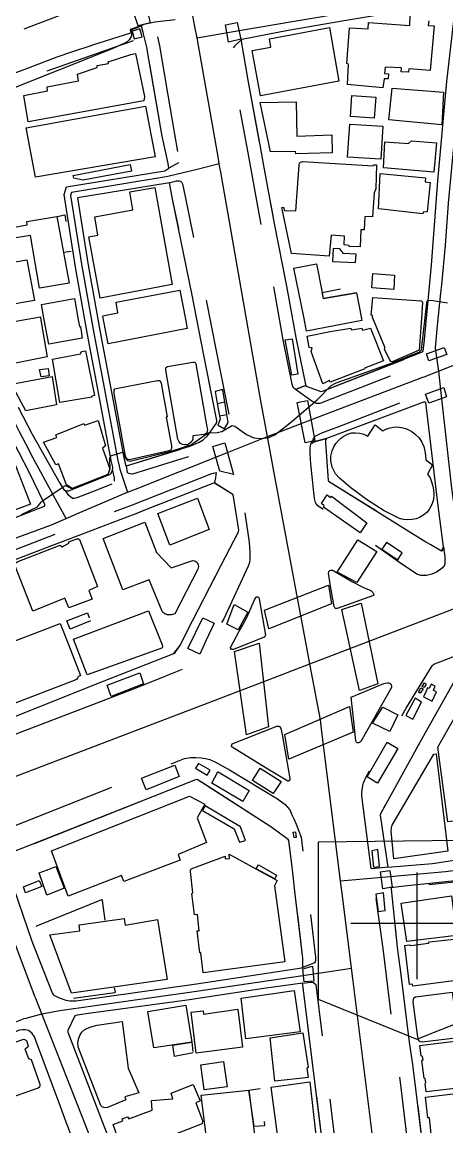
# Model space of a CAD drawing. Header units: millimetres. Extents: x 198785 to 203305, y 542885 to 545889.
# Drawn here: x 201122.5 to 201255.7, y 543660.4 to 544006.8 of the extents above; entities that cross this region are included whole.
import ezdxf

# ---------------------------------------------------------------- set-up
doc = ezdxf.new("R2010")
doc.units = ezdxf.units.MM
for name, pattern in [('FENCE_25K', [54.3, 28.7, -9.2, -16.4]), ('HIDDEN_BULD_25K', [28.8, 18.4, -10.4]), ('HIDDEN_IN_25K', [56.5, 36.5, -20])]:
    doc.linetypes.add(name, pattern=pattern)
for name, color, linetype in [('A0013114', 253, 'Continuous'), ('A0013117', 253, 'Continuous'), ('A0013118', 253, 'Continuous'), ('A0023214', 253, 'Continuous'), ('A0023217', 253, 'Continuous'), ('A0033324', 253, 'Continuous'), ('A0043325', 253, 'Continuous'), ('A0053326', 253, 'Continuous'), ('A0151224', 253, 'Continuous'), ('B0014111', 253, 'Continuous'), ('B0014116', 253, 'Continuous'), ('B0014611', 253, 'Continuous'), ('B0024120', 253, 'Continuous'), ('B0024127', 253, 'Continuous'), ('C0076117', 253, 'Continuous'), ('F0017111', 253, 'Continuous')]:
    doc.layers.add(name, color=color, linetype=linetype)

# ---------------------------------------------------------------- blocks, each defined once
blk = doc.blocks.new('B0014611')
at = {"layer": 'B0014611'}
blk.add_lwpolyline([(-30.95, -23.84), (0, -36.34), (31.55, -23.84), (31.55, 26.16), (-30.95, 25.41)], close=True, dxfattribs=at)
for points in [[(0, 15.91), (0, -17.6)], [(-20.65, 0), (19.64, 0)]]:
    blk.add_lwpolyline(points, dxfattribs=at)

msp = doc.modelspace()

# ---------------------------------------------------------------- linework, layer by layer
at = {"layer": 'A0013114'}
for points in [[(201168.57, 543960.92), (201168.31, 543962.43), (201166.4, 543970.96), (201161.85, 543997.53), (201161.68, 543998.51), (201160.47, 544003.53), (201160, 544005.46)], [(201191.25, 544000.92), (201191.22, 544000.74), (201193.26, 543988.56), (201197.16, 543967.64), (201198.12, 543962.35), (201201.53, 543943.65), (201205.47, 543924), (201208.36, 543907.85), (201211.34, 543893.1), (201211.43, 543892.83), (201211.91, 543892.51), (201216.23, 543890.96), (201216.67, 543891.02), (201248.13, 543903.33)], [(201183.62, 543881.86), (201179.42, 543902.88), (201175.89, 543921.14), (201169.72, 543951.25), (201168.69, 543956.39)], [(201249.12, 543887.49), (201248.94, 543887.62), (201248.42, 543887.58), (201218.02, 543876.21), (201217.87, 543876.07), (201217.7, 543875.59), (201217.63, 543874.98), (201218.46, 543863.03), (201218.63, 543862.81), (201249.18, 543843.85), (201254.07, 543841.03), (201254.35, 543841.09)], [(201103.31, 543782.74), (201104.75, 543782.86), (201144.32, 543798.66), (201170.05, 543808.79), (201170.56, 543809.09), (201172.01, 543811.17), (201175.99, 543819.01), (201184.96, 543836.48), (201190.41, 543846.93), (201190.48, 543847.41), (201190.46, 543847.49), (201188.76, 543857.99), (201188.56, 543858.66)], [(201275.09, 543807.03), (201258.08, 543800.23), (201247.86, 543782.04), (201234.79, 543758.37), (201234.78, 543758.07), (201237.18, 543741.81)], [(201210.52, 543710.54), (201210.59, 543710.91), (201210.57, 543713.31), (201208.19, 543733.37), (201207.4, 543740.05), (201207.08, 543742.74), (201206.14, 543750.16), (201205.99, 543750.53), (201200.53, 543754.5), (201177.46, 543769.25), (201176.9, 543769.21), (201116.6, 543745.34)], [(201238.51, 543735.42), (201238.28, 543735.18), (201238.24, 543734.87), (201240.18, 543716.78), (201240.39, 543715.03), (201241.16, 543708.85), (201243.87, 543686.99), (201244.81, 543680.69), (201245.61, 543674.97), (201249.32, 543643.93), (201249.71, 543640.94), (201249.73, 543640.87)], [(201219.09, 543635.77), (201210.6, 543704.97)]]:
    msp.add_lwpolyline(points, dxfattribs=at)
at = {"layer": 'A0013117'}
for points in [[(201248.13, 543903.33), (201248.27, 543903.68), (201248.59, 543906.14), (201250.93, 543930.52), (201252.91, 543957.03), (201255.73, 543988.13), (201258.04, 544008.14), (201258.02, 544008.53), (201258.02, 544008.75), (201257.43, 544009.36), (201255.92, 544010.89), (201254.48, 544012.07), (201254.2, 544012.13), (201253.94, 544012.2), (201253.7, 544012.22), (201253.4, 544012.2), (201238.62, 544009.64), (201223.56, 544007.16), (201206, 544004.08), (201191.46, 544001.31), (201191.36, 544001.13), (201191.25, 544000.92)], [(201121.32, 543886.03), (201125.69, 543877.56), (201129.36, 543871.04), (201134.31, 543862.25), (201135.7, 543859.99), (201136.13, 543859.89), (201136.32, 543859.81), (201136.68, 543859.81), (201137.12, 543859.81), (201150.28, 543864.99), (201150.9, 543866.17), (201151, 543867.26), (201150.49, 543869.36), (201146.68, 543889.48), (201143.06, 543908.85), (201139.25, 543929.89), (201135.72, 543952.7), (201136.47, 543955.11), (201167.27, 543960.16), (201168.57, 543960.92)], [(201168.69, 543956.39), (201168.07, 543956.24), (201139.88, 543951.62), (201143.19, 543930.56), (201147, 543909.57), (201150.61, 543890.22), (201154.4, 543870.2), (201154.84, 543868.42), (201155.01, 543867.67), (201155.24, 543867.63), (201175.46, 543873.88), (201178, 543875.02), (201179.25, 543875.8), (201180.61, 543877.06), (201183.49, 543881.02), (201183.61, 543881.52), (201183.62, 543881.86)], [(201254.35, 543841.09), (201254.53, 543841.36), (201254.6, 543841.68), (201254.64, 543842.23), (201252.78, 543856.72), (201249.6, 543884), (201249.12, 543887.49)], [(201078.05, 543835.05), (201129.51, 543854.94), (201129.65, 543855.33), (201129.6, 543855.49), (201126.17, 543862.61), (201124.79, 543865.4), (201119.77, 543875.16)], [(201188.56, 543858.66), (201182.9, 543862.19), (201182.57, 543862.19), (201160.72, 543853.63), (201158.16, 543852.63), (201155.4, 543851.57), (201142.19, 543846.53), (201133.92, 543843.37), (201109.24, 543833.95), (201101.35, 543831.03), (201100.09, 543830.56), (201089.58, 543826.27), (201089.55, 543826.24), (201087.63, 543820.85), (201095.11, 543802.36), (201103.09, 543782.86), (201103.31, 543782.74)], [(201237.18, 543741.81), (201251.27, 543742.98), (201279.26, 543747.2), (201282.89, 543751.8), (201282.9, 543752.11), (201279.74, 543773.95), (201277.53, 543789.71), (201276.5, 543797.04), (201275.8, 543802.05), (201275.09, 543807.03)], [(201116.6, 543745.34), (201116.6, 543744.75), (201118.54, 543739.09), (201125.59, 543718.6), (201131.91, 543702.45), (201132.21, 543701.87), (201132.46, 543701.66), (201134.15, 543700.85), (201136.27, 543700.16), (201137.49, 543699.95), (201138.39, 543699.91), (201139.46, 543699.93), (201177.2, 543705.28), (201210.22, 543710.24), (201210.52, 543710.54)], [(201249.73, 543640.87), (201255.75, 543641.72), (201293.16, 543647.17), (201296.73, 543651.56), (201291.23, 543693.17), (201287.59, 543721.11), (201285.54, 543736.45), (201281.29, 543739.79), (201280.83, 543739.94), (201259.33, 543737.62), (201242.36, 543735.84), (201238.95, 543735.47), (201238.51, 543735.42)], [(201210.6, 543704.97), (201210.44, 543705.43), (201198.28, 543703.81), (201174.28, 543700.07), (201144.08, 543696.01), (201139.76, 543695.46), (201139.08, 543695.24), (201136.84, 543690.62), (201136.86, 543690.12), (201148.16, 543660.66), (201157.87, 543636.3), (201159.47, 543632.68), (201159.84, 543632.37), (201165.55, 543629.95), (201198.23, 543633.52), (201197.29, 543642.18), (201195.64, 543657.41)], [(201148.63, 543629.63), (201136.33, 543661.86), (201134.62, 543666.43), (201126.82, 543687.44), (201126.39, 543688.58), (201125.69, 543689.63), (201124.8, 543690.4), (201124.52, 543690.55), (201123.62, 543690.78), (201122.61, 543690.83), (201121.68, 543690.66), (201111.36, 543686.71), (201083.47, 543676.28), (201050.53, 543663.76), (201034.05, 543657.24)]]:
    msp.add_lwpolyline(points, dxfattribs=at)
at = {"layer": 'A0013118'}
msp.add_lwpolyline([(201160, 544005.46), (201159.84, 544005.54), (201159.75, 544005.55), (201156.44, 544004.43), (201156.58, 544003.38), (201156.52, 544003.33), (201144.59, 543999.53), (201144.33, 543999.45), (201138.01, 543997.3), (201133.36, 543995.72), (201125.79, 543992.85), (201123.03, 543991.81), (201116.64, 543989.54)], dxfattribs=at)
at = {"layer": 'A0023214'}
for points in [[(201199.48, 543876.84), (201197.53, 543887.34), (201184.81, 543959.66), (201184.63, 543960.63), (201184.34, 543962.3), (201183.95, 543964.53), (201177.82, 543999.37), (201177.39, 544001.84), (201176.69, 544005.4), (201176.06, 544008.67), (201174.99, 544014.21), (201173.86, 544020.02), (201161.99, 544081.19), (201161.61, 544083.15), (201161.2, 544085.26), (201151.78, 544133.81), (201149.29, 544146.63)], [(201199.48, 543876.84), (201214.93, 543882.74), (201248.18, 543895.42), (201248.61, 543895.59), (201253.09, 543897.32), (201257.6, 543899.06), (201324.68, 543925.01), (201330.32, 543926.95), (201352.11, 543935.59), (201356.63, 543936.07), (201360.7, 543936.51), (201361.02, 543936.54), (201392, 543938.85), (201408.19, 543940.51), (201410.66, 543941.31)], [(201212.76, 543805.57), (201255.93, 543822.11), (201264.02, 543825.21), (201268.33, 543826.87), (201272.99, 543828.66), (201333.98, 543852.09), (201376.48, 543868.42), (201379.98, 543869.77), (201383.17, 543870.99), (201400.08, 543877.49), (201474.68, 543906.16), (201479.28, 543907.93)], [(201212.76, 543805.57), (201209.9, 543820.69), (201209.3, 543823.91), (201201.5, 543865.92), (201199.48, 543876.84)], [(200979.57, 543716.48), (200990.97, 543720.84), (201095.11, 543760.61), (201096.83, 543761.27), (201102.99, 543763.62), (201109.25, 543766.01), (201173.75, 543790.65), (201199.98, 543800.66), (201212.76, 543805.57)], [(201257.12, 543468.29), (201248.04, 543535.88), (201247.53, 543539.66), (201247.07, 543543.08), (201241.45, 543584.9), (201235.53, 543632.32), (201235.14, 543635.41), (201234.77, 543638.38), (201226.21, 543706.95), (201225.81, 543710.15), (201225.48, 543712.79), (201222.79, 543734.35), (201222.41, 543737.4), (201221.97, 543740.91), (201216.55, 543784.27), (201216.09, 543787.99), (201212.76, 543805.57)]]:
    msp.add_lwpolyline(points, dxfattribs=at)
at = {"layer": 'A0023217'}
for points in [[(201177.39, 544001.84), (201190.58, 544004.08), (201207.85, 544007.01), (201225.91, 544010.04), (201252.69, 544014.61), (201252.93, 544014.69), (201254.2, 544015.05), (201261.36, 544017.08)], [(201261.36, 544017.08), (201262.17, 544013.48), (201257.23, 543961.02), (201256.18, 543949.95), (201255.19, 543936.69), (201254.02, 543924.5), (201253.68, 543921.8), (201252.66, 543911.62), (201252.03, 543904.67), (201252.05, 543904.51), (201253.09, 543897.32), (201253.96, 543889.56), (201257.17, 543860.62), (201259.62, 543843.22), (201268.33, 543826.87), (201278.42, 543807.94), (201278.82, 543807.18), (201280.06, 543801.12), (201280.42, 543797.44), (201280.82, 543793.32)], [(201184.34, 543962.3), (201177.39, 543960.59), (201168.64, 543958.44), (201167.67, 543958.2), (201138.01, 543953.34), (201137.73, 543952.42), (201141.22, 543930.22), (201145.03, 543909.21), (201148.65, 543889.85), (201152.45, 543869.78), (201153.21, 543866.55), (201155.53, 543859.34)], [(201136.32, 543851.12), (201133.01, 543857.19), (201127.76, 543866.82), (201125.93, 543870.09), (201123.75, 543874.32), (201121.74, 543878.31), (201119.3, 543883.09), (201109.18, 543903.48), (201100.09, 543920.98), (201096.86, 543926.18), (201095.32, 543928.66)], [(201155.53, 543859.34), (201158.09, 543860.36), (201185.85, 543871.41), (201199.48, 543876.84)], [(201136.32, 543851.12), (201139.86, 543852.64), (201152.87, 543858.2), (201155.53, 543859.34)], [(201075.36, 543828.44), (201083.01, 543831.25), (201131.72, 543849.16), (201136.32, 543851.12)], [(201128.67, 543695.83), (201126.8, 543700.6), (201126.53, 543701.28), (201126.31, 543701.85), (201110.76, 543743.04), (201102.99, 543763.62), (201095.95, 543780.14), (201077.5, 543823.43), (201075.36, 543828.44)], [(201287.28, 543744.69), (201284.2, 543744.21), (201279.93, 543743.56), (201255.3, 543740.3), (201237.82, 543738.76), (201222.41, 543737.4)], [(201128.67, 543695.83), (201134.35, 543696.91), (201175.74, 543702.68), (201210.56, 543707.87), (201225.81, 543710.15)], [(201022.46, 543655.68), (201024.28, 543656.35), (201024.89, 543656.57), (201068.64, 543673.55), (201085.1, 543679.81), (201115.18, 543691.28), (201123.2, 543694.35), (201123.75, 543694.5), (201128.67, 543695.83)], [(201157.06, 543624.08), (201154.15, 543630.71), (201142.24, 543661.26), (201130.76, 543690.51), (201128.67, 543695.83)]]:
    msp.add_lwpolyline(points, dxfattribs=at)
at = {"layer": 'A0033324', "linetype": 'HIDDEN_IN_25K', "flags": 128}
for points in [[(201083.03, 543989.93), (201064.61, 543983.21), (201063.91, 543983.03), (201063.32, 543982.97), (201062.72, 543982.92), (201062.09, 543982.92), (201061.66, 543982.94), (201060.87, 543983.07), (201059.73, 543983.48), (201058.68, 543984.39), (201057.88, 543985.51), (201057.07, 543987.45), (201055.98, 543990.24), (201055.06, 543992.86), (201053.72, 543997.43), (201056.71, 543998.75), (201057.11, 543998.77), (201057.49, 543998.45), (201057.6, 543998.29), (201060.18, 543992.59), (201061.69, 543988.86), (201062.07, 543988.11), (201062.25, 543987.93), (201062.55, 543987.83), (201063.21, 543987.81), (201063.47, 543987.81), (201063.93, 543987.83), (201065.82, 543988.29), (201074.35, 543991.46), (201086.83, 543996.14), (201098.57, 544000.49), (201107.52, 544003.64), (201108.91, 544004.42), (201109.47, 544004.7), (201109.97, 544005.14), (201110.35, 544005.76), (201110.49, 544006.08), (201120.05, 544009.12), (201120.93, 544009.13), (201132.52, 544013.07), (201132.78, 544013.52), (201132.78, 544013.95), (201134.55, 544009.25), (201134.55, 544009.07), (201134.34, 544008.84), (201125.28, 544005.37), (201116.55, 544002.17), (201106.77, 543998.51), (201096.02, 543994.76), (201092.5, 543993.45), (201083.03, 543989.93)], [(201171.51, 543962.61), (201168.57, 543960.92), (201168.31, 543962.43), (201166.4, 543970.96), (201161.85, 543997.53), (201161.68, 543998.51), (201160.47, 544003.53), (201160, 544005.46), (201162.87, 544005.95), (201163.6, 544005.8), (201164.1, 544005.53), (201165.6, 543999.31), (201168.14, 543984.49), (201170.35, 543971.61), (201171.74, 543962.92), (201171.67, 543962.72), (201171.51, 543962.61)], [(201211.43, 543892.83), (201208.21, 543891.56), (201207.57, 543892.23), (201207.23, 543893.22), (201204.43, 543907.1), (201201.54, 543923.26), (201197.75, 543942.16), (201197.61, 543942.89), (201193.23, 543966.92), (201189.33, 543987.86), (201187.82, 543996.84), (201187.8, 543997.1), (201187.87, 543997.42), (201188, 543997.75), (201188.19, 543997.97), (201189.29, 543999.33), (201189.42, 543999.5), (201191.46, 544001.31), (201191.36, 544001.13), (201191.25, 544000.92), (201191.22, 544000.74), (201193.26, 543988.56), (201197.16, 543967.64), (201198.12, 543962.35), (201201.53, 543943.65), (201205.47, 543924), (201208.36, 543907.85), (201211.34, 543893.1), (201211.43, 543892.83)], [(201171.27, 543869.45), (201157.09, 543865.06), (201156.43, 543865.08), (201155.91, 543865.21), (201155.54, 543865.55), (201155.24, 543867.63), (201175.46, 543873.88), (201178, 543875.02), (201179.25, 543875.8), (201180.61, 543877.06), (201183.49, 543881.02), (201183.61, 543881.52), (201183.62, 543881.86), (201179.42, 543902.88), (201175.89, 543921.14), (201169.72, 543951.25), (201168.69, 543956.39), (201170.97, 543956.96), (201171.79, 543956.96), (201172.33, 543956.74), (201172.64, 543956.48), (201172.84, 543956.06), (201173.64, 543952.05), (201179.81, 543921.92), (201180.21, 543919.85), (201183.35, 543903.65), (201187.64, 543882.18), (201187.59, 543880.98), (201186.66, 543879.25), (201182.86, 543875.06), (201181.08, 543873.41), (201179.41, 543872.37), (201176.52, 543871.07), (201171.27, 543869.45)], [(201208.21, 543891.56), (201211.43, 543892.83), (201211.91, 543892.51), (201216.23, 543890.96), (201216.67, 543891.02), (201248.13, 543903.33), (201246.8, 543899.75), (201246.58, 543899.49), (201246.39, 543899.25), (201245.52, 543898.68), (201215.93, 543887.22), (201215.64, 543887.2), (201215.12, 543887.16), (201214.71, 543887.16), (201213.4, 543887.95), (201208.21, 543891.56)], [(201218.02, 543876.21), (201214.4, 543875.23), (201213.11, 543874.51), (201213.79, 543875.93), (201214.35, 543876.76), (201214.5, 543876.95), (201214.72, 543877.14), (201215.22, 543877.38), (201216.12, 543877.79), (201217.38, 543878.28), (201222.18, 543880.08), (201245.78, 543889.25), (201246.57, 543889.35), (201247.24, 543889.34), (201247.53, 543889.23), (201247.8, 543889.1), (201248.11, 543888.94), (201248.38, 543888.76), (201248.57, 543888.57), (201248.75, 543888.33), (201249.12, 543887.49), (201248.94, 543887.62), (201248.42, 543887.58), (201218.02, 543876.21)], [(201213.11, 543874.51), (201214.4, 543875.23), (201218.02, 543876.21), (201217.87, 543876.07), (201217.7, 543875.59), (201217.63, 543874.98), (201218.46, 543863.03), (201218.63, 543862.81), (201249.18, 543843.85), (201254.07, 543841.03), (201254.64, 543842.23), (201255.04, 543839.15), (201255.11, 543838.64), (201255.14, 543837.84), (201255.04, 543837), (201254.95, 543836.53), (201254.37, 543835.69), (201253.46, 543834.96), (201252.32, 543834.21), (201251.03, 543833.64), (201249.35, 543833.25), (201248.47, 543833.22), (201248.07, 543833.22), (201247.53, 543833.28), (201246.28, 543833.66), (201240.52, 543837.52), (201228.88, 543845.83), (201227.81, 543846.56), (201215.22, 543855.08), (201214.63, 543855.89), (201214.51, 543856.13), (201214.37, 543856.57), (201214.26, 543857.44), (201213.94, 543860.25), (201213.55, 543863.32), (201213.05, 543868.12), (201212.88, 543871.53), (201212.85, 543873.26), (201213.11, 543874.51)], [(201144.61, 543792.74), (201103.8, 543777.13), (201103.37, 543777.19), (201102.98, 543777.3), (201102.49, 543777.47), (201102.13, 543777.66), (201101.05, 543778.33), (201100.28, 543779.89), (201097.78, 543785.9), (201091.87, 543800.27), (201085.45, 543815.46), (201084.37, 543819.63), (201084.37, 543820.11), (201084.38, 543820.31), (201084.4, 543820.71), (201086.91, 543827.77), (201087.68, 543828.66), (201088.2, 543828.95), (201099, 543833.36), (201100.3, 543833.85), (201108.19, 543836.76), (201113.43, 543838.76), (201157.08, 543855.42), (201182, 543865.19), (201183.37, 543865.54), (201182.9, 543862.19), (201182.57, 543862.19), (201160.72, 543853.63), (201158.16, 543852.63), (201155.4, 543851.57), (201142.19, 543846.53), (201133.92, 543843.37), (201109.24, 543833.95), (201101.35, 543831.03), (201100.09, 543830.56), (201089.56, 543826.25), (201087.63, 543820.85), (201095.11, 543802.36), (201103.09, 543782.86), (201104.75, 543782.86), (201144.32, 543798.66), (201170.05, 543808.79), (201172.01, 543811.17), (201175.99, 543819.01), (201184.96, 543836.48), (201190.41, 543846.93), (201190.47, 543847.45), (201188.76, 543857.99), (201188.56, 543858.66), (201182.93, 543862.18), (201183.38, 543865.54), (201183.59, 543865.56), (201183.76, 543865.56), (201184.11, 543865.53), (201190.45, 543862.32), (201190.62, 543862.24), (201190.76, 543862.13), (201190.82, 543861.99), (201192.46, 543852.13), (201193.69, 543843.7), (201193.85, 543842.02), (201193.92, 543840.64), (201193.94, 543839.77), (201193.88, 543838.09), (201193.82, 543837.63), (201193.79, 543837.38), (201193.73, 543837.04), (201193.45, 543836.14), (201185.8, 543819.72), (201180.92, 543811.47), (201177.55, 543805.94), (201177.36, 543805.76), (201177.11, 543805.6), (201168.05, 543801.93), (201167.03, 543801.52), (201156.8, 543797.44), (201144.61, 543792.74)], [(201150.7, 543861.93), (201145.1, 543859.73), (201139.67, 543857.59), (201138.84, 543857.38), (201138.53, 543857.38), (201138.34, 543857.43), (201137.14, 543858.31), (201136.13, 543859.89), (201136.32, 543859.81), (201136.68, 543859.81), (201137.12, 543859.81), (201150.28, 543864.99), (201150.9, 543866.17), (201151.38, 543863.73), (201151.39, 543862.86), (201151.17, 543862.39), (201150.7, 543861.93)], [(201237.18, 543741.81), (201232.27, 543741.24), (201232.02, 543741.43), (201229.03, 543764.13), (201229.1, 543765.2), (201229.38, 543767.42), (201229.54, 543768.27), (201230.47, 543770.37), (201241.21, 543788.58), (201243, 543791.62), (201251.12, 543804.89), (201251.53, 543805.37), (201251.84, 543805.55), (201253.04, 543805.98), (201273.55, 543813.88), (201274.12, 543813.81), (201275.09, 543807.03), (201258.08, 543800.23), (201247.86, 543782.04), (201234.79, 543758.37), (201234.78, 543758.07), (201237.18, 543741.81)], [(201187.57, 543772.35), (201202.65, 543763.28), (201205.03, 543761.48), (201206.44, 543759.81), (201207.14, 543758.25), (201207.78, 543757.01), (201208.5, 543755.24), (201209.28, 543753.09), (201210.05, 543751.17), (201211.05, 543743.23), (201212.18, 543733.71), (201214.57, 543713.57), (201214.54, 543712.61), (201214.46, 543712.15), (201214.26, 543711.82), (201213.98, 543711.67), (201210.22, 543710.24), (201210.52, 543710.54), (201210.59, 543710.91), (201210.57, 543713.31), (201208.19, 543733.37), (201207.4, 543740.05), (201207.08, 543742.74), (201206.14, 543750.16), (201205.99, 543750.53), (201200.53, 543754.5), (201177.46, 543769.25), (201176.9, 543769.21), (201116.6, 543745.34), (201114.56, 543750.57), (201114.59, 543751.76), (201114.72, 543752.15), (201115.16, 543752.59), (201116.41, 543753.34), (201158.41, 543769.96), (201173.48, 543775.92), (201175.36, 543776.18), (201176.98, 543776.22), (201178.64, 543776.09), (201180.06, 543775.89), (201181.43, 543775.56), (201183.16, 543774.77), (201187.57, 543772.35)], [(201246.58, 543640.89), (201245.78, 543640.87), (201245.47, 543640.95), (201245.34, 543641.05), (201245.23, 543641.2), (201245.16, 543641.39), (201245.06, 543641.85), (201244.85, 543643.37), (201241.15, 543674.39), (201240.36, 543680.04), (201239.41, 543686.38), (201239.18, 543688.22), (201235.71, 543716.26), (201233.23, 543734.31), (201233.29, 543734.54), (201233.65, 543734.78), (201233.88, 543734.83), (201234.86, 543734.83), (201238.28, 543735.18), (201238.24, 543734.87), (201240.18, 543716.78), (201240.39, 543715.03), (201241.16, 543708.85), (201243.87, 543686.99), (201244.81, 543680.69), (201245.61, 543674.97), (201249.32, 543643.93), (201249.71, 543640.94), (201246.58, 543640.89)], [(201222.81, 543638.28), (201218.85, 543637.67), (201210.6, 543704.97), (201210.44, 543705.43), (201213.08, 543705.74), (201213.37, 543705.77), (201213.94, 543705.61), (201214.62, 543705.06), (201218.8, 543670.93), (201222.81, 543638.28)]]:
    msp.add_lwpolyline(points, dxfattribs=at)
at = {"layer": 'A0043325'}
for points in [[(201162.71, 544006.48), (201158.91, 544005.59), (201155.76, 544014.89), (201160.24, 544016.65), (201162.71, 544006.48)], [(201191.1, 544001.44), (201187.25, 544000.42), (201186.35, 544005.94), (201189.98, 544006.58), (201191.1, 544001.44)], [(201255.72, 543902.51), (201250.1, 543900.54), (201249.33, 543902.79), (201254.92, 543904.76), (201255.72, 543902.51)], [(201255.64, 543889.31), (201250.06, 543887.24), (201249.02, 543890.12), (201254.76, 543892.18), (201255.64, 543889.31)], [(201214.31, 543875.51), (201211.33, 543874.88), (201208.77, 543887.45), (201212.01, 543888.15), (201214.31, 543875.51)], [(201186.07, 543874.87), (201188.86, 543864.93), (201184.55, 543865.96), (201182.36, 543873.73), (201186.07, 543874.87)], [(201233.73, 543840.74), (201227.46, 543831.04), (201221.28, 543834.31), (201227.81, 543844.48), (201233.73, 543840.74)], [(201219.51, 543824.36), (201199.84, 543816.57), (201198.52, 543822.36), (201218.57, 543830.26), (201219.51, 543824.36)], [(201193.26, 543821.71), (201190.25, 543816.25), (201186.67, 543817.96), (201189.06, 543824.15), (201193.26, 543821.71)], [(201234.07, 543799.32), (201228.35, 543797.25), (201222.8, 543822.63), (201228.9, 543824.59), (201234.07, 543799.32)], [(201199.79, 543785.77), (201192.9, 543783.31), (201189.12, 543809.45), (201196.9, 543812.03), (201199.79, 543785.77)], [(201226.29, 543784.13), (201206.15, 543775.7), (201204.91, 543783.43), (201225.24, 543792.19), (201226.29, 543784.13)], [(201240.35, 543789.59), (201237.89, 543784.32), (201232.45, 543786.96), (201235.69, 543791.99), (201240.35, 543789.59)], [(201203.79, 543768.66), (201201.3, 543764.86), (201194.8, 543768.96), (201197.13, 543772.8), (201203.79, 543768.66)], [(201238.52, 543735.49), (201235.61, 543734.98), (201234.89, 543740.35), (201237.79, 543740.72), (201238.52, 543735.49)], [(201214.03, 543706.1), (201210.97, 543705.87), (201210.57, 543709.92), (201213.55, 543710.73), (201214.03, 543706.1)]]:
    msp.add_lwpolyline(points, dxfattribs=at)
at = {"layer": 'A0053326'}
for points in [[(201221.3, 543822.9), (201221.1, 543822.86), (201220.78, 543822.86), (201220.56, 543823.11), (201220.41, 543823.5), (201219.27, 543829.87), (201218.56, 543833.96), (201218.69, 543834.38), (201218.74, 543834.52), (201218.97, 543834.83), (201219.33, 543834.97), (201219.52, 543834.97), (201219.9, 543834.88), (201220.29, 543834.67), (201226.08, 543831.32), (201229.63, 543829.5), (201231.83, 543828.57), (201232.17, 543828.37), (201232.34, 543828.16), (201232.45, 543828.04), (201232.49, 543827.89), (201232.73, 543827.55), (201232.77, 543827.16), (201232.67, 543826.96), (201221.3, 543822.9)], [(201188.86, 543810.1), (201188.51, 543810.07), (201188.34, 543810.07), (201188.23, 543810.09), (201187.83, 543810.6), (201187.86, 543810.76), (201187.93, 543810.94), (201190.54, 543815.76), (201191.58, 543817.58), (201192.98, 543820.04), (201195.4, 543825.67), (201195.7, 543826.13), (201195.89, 543826.48), (201195.92, 543826.54), (201196.11, 543826.59), (201196.29, 543826.59), (201196.41, 543826.57), (201196.63, 543826.45), (201196.77, 543826.29), (201196.89, 543825.94), (201198.8, 543814.58), (201198.77, 543814.31), (201198.46, 543813.97), (201188.86, 543810.1)], [(201228.32, 543780.89), (201228.09, 543780.8), (201227.76, 543780.8), (201227.64, 543780.82), (201227.51, 543780.88), (201227.33, 543781.1), (201227.21, 543781.35), (201226.65, 543786.64), (201225.75, 543795.09), (201235.94, 543799.36), (201236.96, 543799.59), (201237.34, 543799.59), (201237.61, 543799.55), (201237.77, 543799.46), (201237.9, 543799.4), (201238.01, 543799.28), (201238.21, 543799.08), (201238.29, 543798.88), (201238.33, 543798.72), (201238.39, 543798.5), (201238.35, 543798.18), (201228.74, 543781.22), (201228.48, 543780.98), (201228.32, 543780.89)], [(201206.11, 543768.74), (201205.84, 543768.73), (201199.03, 543772.89), (201188.4, 543779.42), (201188.31, 543779.48), (201188.22, 543779.61), (201188.13, 543779.86), (201188.38, 543780.51), (201202.35, 543786.01), (201202.75, 543786.04), (201202.99, 543786.03), (201203.3, 543785.86), (201203.49, 543785.64), (201203.61, 543785.32), (201204.04, 543783.44), (201206.46, 543769.59), (201206.51, 543769.26), (201206.49, 543769.11), (201206.11, 543768.74)]]:
    msp.add_lwpolyline(points, dxfattribs=at)
at = {"layer": 'A0151224'}
for points in [[(201218.23, 543858.53), (201219.24, 543857.71), (201219.58, 543858.16), (201230.59, 543849.73), (201228.49, 543846.67), (201217.07, 543854.71), (201217.27, 543855.07), (201216.44, 543855.85), (201218.23, 543858.53)], [(201180.18, 543812.77), (201178.24, 543808.54), (201174.46, 543810.41), (201174.56, 543810.62), (201179.16, 543820.02), (201182.72, 543818.31), (201180.18, 543812.77)], [(201160.59, 543799.31), (201150.43, 543795.29), (201149.19, 543798.82), (201159.39, 543802.72), (201160.59, 543799.31)], [(201233.77, 543768.3), (201231.08, 543769.95), (201230.74, 543770.16), (201237.02, 543780.99), (201240.4, 543778.97), (201234.01, 543768.15), (201233.77, 543768.3)], [(201171.75, 543770.19), (201161.41, 543766.04), (201159.98, 543769.7), (201170.39, 543773.77), (201171.75, 543770.19)], [(201193.67, 543765.83), (201191.74, 543762.37), (201182.02, 543768.12), (201183.93, 543771.74), (201183.94, 543771.75), (201183.95, 543771.74), (201193.67, 543765.83)]]:
    msp.add_lwpolyline(points, dxfattribs=at)
at = {"layer": 'B0014111'}
for points in [[(201250.03, 544007.16), (201249.89, 544005.68), (201251.71, 544005.56), (201250.5, 543991.56), (201243.85, 543992.14), (201243.72, 543991.03), (201241.37, 543991.14), (201241.51, 543992.37), (201236.38, 543992.66), (201236.16, 543990.61), (201237.38, 543990.53), (201237.28, 543988.97), (201236.05, 543989), (201235.6, 543986.11), (201224.53, 543987.16), (201224.92, 543993.61), (201224.37, 543993.73), (201225.21, 544005), (201231.01, 544004.67), (201231.11, 544006.6), (201244.12, 544005.66), (201244.18, 544008.67)], [(201221.82, 543988.24), (201197.26, 543983.68), (201194.69, 543997.84), (201200.51, 543998.9), (201200.1, 544001.51), (201218.96, 544005.09), (201221.82, 543988.24)], [(201160.66, 543982.07), (201124.37, 543975.53), (201123.07, 543983.74), (201130.48, 543985.19), (201130.36, 543986.48), (201140.24, 543988.31), (201139.91, 543990.43), (201146, 543992.52), (201146.04, 543993.15), (201149.6, 543993.78), (201149.51, 543994.29), (201156.61, 543996.63), (201158.12, 543996.88), (201160.87, 543983.38), (201160.66, 543982.07)], [(201254.69, 543984.74), (201254.14, 543974.53), (201237.54, 543976.11), (201238.55, 543986), (201254.69, 543984.74)], [(201208.43, 543981.79), (201208.71, 543971.03), (201219.67, 543971.38), (201219.79, 543965.72), (201208.33, 543965.41), (201208.3, 543966.19), (201200.37, 543966.07), (201197.18, 543981.54), (201208.43, 543981.79)], [(201233.42, 543983.24), (201232.97, 543976.69), (201225.53, 543977.2), (201225.92, 543983.75), (201233.42, 543983.24)], [(201164.26, 543964.5), (201126.73, 543958.09), (201123.82, 543973.63), (201161.24, 543980.39), (201164.26, 543964.5)], [(201235.69, 543974.11), (201235.03, 543963.78), (201224.58, 543964.45), (201225.3, 543974.77), (201235.69, 543974.11)], [(201252.51, 543968.93), (201251.61, 543959.68), (201235.87, 543961.07), (201236.32, 543969.2), (201243.71, 543968.66), (201244.66, 543969.52), (201252.51, 543968.93)], [(201210.46, 543963.02), (201232.65, 543961.7), (201232.68, 543962.03), (201233.71, 543962.03), (201233.42, 543954.49), (201232.95, 543953.28), (201232.42, 543945.67), (201230, 543945.82), (201229.81, 543941.62), (201228.75, 543941.64), (201228.51, 543936.28), (201225.1, 543936.36), (201225.1, 543936.76), (201223.5, 543936.88), (201223.61, 543939.69), (201219.48, 543939.96), (201218.83, 543933.37), (201206.97, 543934.18), (201204.01, 543948.62), (201204.48, 543948.7), (201204.84, 543947.7), (201208.37, 543947.59), (201209.42, 543961.95), (201209.52, 543962.5), (201209.84, 543962.89), (201210.46, 543963.02)], [(201248.26, 543947.2), (201248.18, 543946.64), (201234.31, 543948.21), (201234.81, 543959.27), (201249.07, 543957.91), (201248.95, 543956.68), (201250.5, 543956.52), (201249.6, 543947.31), (201248.26, 543947.2)], [(201169.52, 543924.53), (201146.94, 543920.18), (201143.41, 543939.4), (201146.28, 543939.98), (201145.32, 543945.72), (201157.21, 543947.9), (201156.32, 543953.58), (201164.13, 543954.9), (201169.52, 543924.53)], [(201133.45, 543945.77), (201137.3, 543924.86), (201127.98, 543923.37), (201125.13, 543939.83), (201117.91, 543938.72), (201117.36, 543941.98), (201124.13, 543943.15), (201123.94, 543944.19), (201133.45, 543945.77)], [(201126.38, 543919.46), (201109.32, 543916.54), (201108.97, 543919.33), (201103.72, 543928.63), (201103.95, 543928.8), (201124.02, 543932.22), (201126.38, 543919.46)], [(201216.6, 543922.02), (201216.98, 543920.11), (201227.43, 543921.85), (201228.94, 543913.88), (201229.06, 543913.23), (201211.73, 543909.81), (201210.92, 543913.79), (201207.7, 543929.59), (201214.79, 543931.01), (201216.6, 543922.02)], [(201239.33, 543927.45), (201239.06, 543922.9), (201232.2, 543923.41), (201232.46, 543927.9), (201239.33, 543927.45)], [(201140.12, 543913.41), (201140.48, 543911.3), (201140.78, 543911.3), (201141.33, 543907.64), (201130.87, 543905.82), (201129.46, 543913.36), (201128.55, 543918.21), (201138.96, 543920.1), (201140.12, 543913.41)], [(201174.29, 543910.69), (201149.51, 543905.93), (201148.04, 543913.45), (201147.8, 543914.66), (201152.58, 543915.57), (201152.01, 543918.98), (201171.96, 543922.76), (201173.73, 543913.59), (201174.29, 543910.69)], [(201247.01, 543903.87), (201238.58, 543900.28), (201238.13, 543900.3), (201237.79, 543900.92), (201236.16, 543904.06), (201236.22, 543904.65), (201236.24, 543904.8), (201232.52, 543913.9), (201232.37, 543914.26), (201232.41, 543914.78), (201231.98, 543914.85), (201232.51, 543920.43), (201247.65, 543919.41), (201248.01, 543919.18), (201248.13, 543918.82), (201247.76, 543913.98), (201247.01, 543903.87)], [(201128.43, 543913.35), (201130.41, 543901.81), (201117.83, 543899.3), (201117.41, 543901.88), (201116.42, 543901.57), (201115.45, 543908.01), (201114.83, 543907.89), (201114.27, 543911.89), (201122.27, 543913.32), (201128.25, 543914.39), (201128.43, 543913.35)], [(201225.57, 543910.84), (201225.78, 543910.28), (201229.06, 543910.85), (201229.25, 543910.16), (201231.78, 543910.79), (201235.89, 543900.54), (201229.94, 543898.21), (201230, 543898.04), (201219.13, 543893.83), (201218.91, 543894.41), (201216.84, 543893.36), (201213.12, 543903.53), (201213.43, 543904.65), (201212.53, 543904.72), (201211.96, 543908.25), (201219.1, 543909.74), (201225.57, 543910.84)], [(201144.35, 543889.18), (201134.37, 543887.49), (201132.06, 543901.13), (201140.8, 543902.7), (201141.1, 543903.49), (201142.43, 543903.69), (201145.18, 543889.68), (201144.34, 543889.52), (201144.35, 543889.18)], [(201174.42, 543874.23), (201173.44, 543874.17), (201172.77, 543874.33), (201172.22, 543874.69), (201171.73, 543875.19), (201171.38, 543875.98), (201167.73, 543897.04), (201167.58, 543897.97), (201167.62, 543898.31), (201167.79, 543898.61), (201168.12, 543898.75), (201176.09, 543900.09), (201176.51, 543900.09), (201176.74, 543899.99), (201176.93, 543899.81), (201177, 543899.57), (201180.47, 543879.9), (201180.62, 543879.03), (201180.58, 543878.37), (201180.37, 543877.94), (201180.06, 543877.62), (201179.68, 543877.46), (201176.08, 543877.03), (201176.04, 543876), (201175.75, 543875.23), (201175, 543874.61), (201174.42, 543874.23)], [(201133.31, 543886.71), (201123.71, 543884.9), (201119.22, 543893.28), (201131.92, 543895.67), (201133.31, 543886.71)], [(201168.53, 543872.3), (201156.23, 543869.56), (201155.86, 543869.59), (201155.6, 543869.77), (201155.17, 543870.12), (201154.93, 543870.66), (201151.36, 543890.36), (201151.33, 543891.15), (201151.43, 543891.45), (201151.6, 543891.73), (201152.02, 543891.93), (201164.96, 543894.38), (201165.34, 543894.39), (201165.68, 543894.3), (201165.96, 543894), (201166.12, 543893.78), (201166.17, 543893.64), (201166.38, 543892.34), (201168, 543883.01), (201167.69, 543882.91), (201169.38, 543873.88), (201169.41, 543873.43), (201169.38, 543873.12), (201169.25, 543872.81), (201169.02, 543872.55), (201168.53, 543872.3)], [(201146.37, 543881.88), (201148.68, 543873.88), (201147.69, 543873.18), (201149.98, 543866.74), (201149.41, 543864.97), (201138.17, 543860.58), (201136.46, 543861.63), (201133.88, 543868.26), (201133.07, 543867.95), (201129.25, 543875.01), (201133.44, 543876.55), (201133.11, 543877.39), (201141.83, 543880.88), (201142.12, 543880.37), (201146.37, 543881.88)], [(201233.25, 543880.47), (201235.6, 543878.64), (201236.54, 543879.18), (201237.51, 543879.49), (201239, 543879.74), (201240.29, 543879.83), (201241.55, 543879.65), (201243.08, 543879.19), (201244.73, 543878.38), (201245.9, 543877.51), (201247.02, 543876.39), (201247.88, 543875.08), (201248.47, 543873.74), (201248.84, 543872.34), (201249.06, 543870.86), (201249.16, 543869.47), (201251.26, 543867.91), (201249.66, 543865.05), (201250.47, 543863.85), (201250.96, 543862.65), (201251.37, 543861.3), (201251.56, 543860.16), (201251.61, 543858.71), (201251.55, 543857.07), (201251.05, 543855.47), (201250.28, 543854.14), (201249.52, 543853.07), (201248.5, 543852.24), (201247.14, 543851.46), (201246.11, 543851.02), (201244.84, 543850.8), (201243.5, 543850.71), (201242.13, 543850.81), (201241.43, 543850.98), (201241.1, 543851.03), (201236.04, 543853.56), (201230.8, 543856.84), (201225.61, 543860.75), (201222.05, 543863.72), (201220.84, 543865.18), (201219.79, 543867.24), (201219.29, 543869.24), (201219.38, 543870.64), (201219.76, 543872.3), (201220.29, 543873.64), (201220.9, 543874.64), (201221.69, 543875.58), (201222.5, 543876.35), (201223.43, 543876.98), (201224.52, 543877.52), (201225.83, 543877.95), (201227.01, 543878.02), (201228.4, 543877.87), (201229.72, 543877.52), (201230.9, 543876.97), (201233.25, 543880.47)], [(201117.14, 543876.36), (201125.11, 543855.65), (201079.08, 543838.47), (201071.47, 543858.67), (201090.68, 543866.02), (201089.16, 543869.96), (201089.63, 543870.68), (201090.85, 543871.81), (201092.15, 543872.63), (201093.35, 543873.19), (201094.68, 543873.5), (201096.31, 543873.6), (201097.65, 543873.61), (201098.67, 543873.56), (201099.6, 543871.34), (201101.13, 543871.97), (201101.83, 543870.42), (201115.95, 543875.84), (201115.9, 543876.31), (201117.14, 543876.36)], [(201181.18, 543847.65), (201168.85, 543842.79), (201165.1, 543852.7), (201177.53, 543857.48), (201181.18, 543847.65)], [(201164.61, 543840.48), (201169.26, 543835.62), (201176.04, 543837.93), (201176.73, 543837.83), (201177.3, 543837.4), (201177.69, 543836.71), (201177.82, 543836.03), (201177.64, 543835.27), (201170.37, 543821.23), (201169.27, 543820.89), (201167.98, 543820.88), (201167.22, 543821.2), (201166.69, 543821.68), (201166.33, 543822.33), (201162.38, 543831.85), (201154.1, 543828.78), (201147.93, 543844.86), (201160.96, 543849.96), (201164.61, 543840.48)], [(201140.46, 543844.49), (201146.2, 543829.76), (201143.42, 543828.58), (201144.45, 543825.81), (201137.16, 543823.11), (201135.93, 543826.13), (201125.88, 543822.12), (201120.18, 543836.5), (201120.41, 543837.14), (201120.93, 543837.57), (201134.44, 543842.72), (201135.1, 543842.28), (201137.19, 543843.36), (201137.21, 543843.77), (201139.71, 543844.77), (201140.15, 543844.76), (201140.46, 543844.49)], [(201166, 543810.37), (201142.94, 543802.15), (201138.66, 543813.25), (201162.12, 543822.19), (201166.41, 543811.47), (201166.53, 543810.98), (201166.42, 543810.62), (201166, 543810.37)], [(201113.07, 543810.02), (201134.49, 543818.23), (201137.1, 543811.6), (201140.78, 543801.92), (201139.97, 543801.5), (201139.9, 543801.05), (201139.62, 543800.7), (201139.33, 543800.53)], [(201139.33, 543800.53), (201120.31, 543793.21)], [(201263.16, 543757.94), (201263.26, 543756.95), (201256.84, 543756.1), (201256.02, 543756), (201252.93, 543779.44), (201263.58, 543798.23), (201273.33, 543799.46), (201279.17, 543760.4), (201263.16, 543757.94)], [(201256.06, 543746.78), (201239.12, 543744.43), (201238.23, 543753.07), (201238.34, 543754.12), (201238.54, 543754.96), (201251.67, 543777.26), (201252.33, 543777.37), (201256.06, 543746.78)], [(201164.38, 543741.1), (201154.4, 543737.31), (201153.69, 543739.18), (201136.95, 543732.71), (201133.93, 543740.94), (201131.73, 543746.97), (201175.03, 543764.05), (201179.78, 543761.52), (201177.45, 543757.26), (201180.36, 543749.58), (201171.44, 543745.82), (201172.07, 543744.02), (201164.38, 543741.1)], [(201187.42, 543745.84), (201195.83, 543741.27), (201202.51, 543737.63), (201201.66, 543735.98), (201204.92, 543712.12), (201179.3, 543708.7), (201178.6, 543714.93), (201178.25, 543714.93), (201177.41, 543721.8), (201178.05, 543721.88), (201177.48, 543726.92), (201176.53, 543726.85), (201175.71, 543733.52), (201176.07, 543733.78), (201175.3, 543740.47), (201175.36, 543740.95), (201175.48, 543741.16), (201175.54, 543741.29), (201186.15, 543745.23), (201186.24, 543744.44), (201187.53, 543744.52), (201187.42, 543745.84)], [(201135.73, 543735.19), (201130.27, 543732.99), (201127.82, 543740.07), (201130.13, 543740.92), (201133.13, 543742.03), (201133.54, 543740.94), (201135.73, 543735.19)], [(201258.72, 543720.36), (201243.18, 543718.46), (201241.43, 543730.57), (201257.13, 543732.81), (201258.72, 543720.36)], [(201154.5, 543725.7), (201154.87, 543723.6), (201165.02, 543725.35), (201167.99, 543706.59), (201138.03, 543702.31), (201131.23, 543720.61), (201140.62, 543721.85), (201140.42, 543723.68), (201154.5, 543725.7)], [(201257.97, 543719.21), (201259.49, 543706.35), (201245.01, 543704.5), (201244.94, 543705.09), (201244.06, 543705.07), (201242.57, 543717.3), (201244.05, 543717.46), (201244.47, 543717.3), (201249.95, 543718.01), (201250.33, 543718.4), (201257.97, 543719.21)], [(201209.69, 543690.22), (201192.64, 543688.02), (201191.21, 543700.71), (201207.86, 543703.11), (201209.69, 543690.22)], [(201257.43, 543702.63), (201258.48, 543694.96), (201261.34, 543695.25), (201262.12, 543689.53), (201261.02, 543689.38), (201261.06, 543688.46), (201247.94, 543686.9), (201247.31, 543687.09), (201247.07, 543687.33), (201246.77, 543687.84), (201246.58, 543688.51), (201245.16, 543699.62), (201245.24, 543700.29), (201245.4, 543700.8), (201245.88, 543701.15), (201257.43, 543702.63)], [(201175.69, 543686.94), (201163.77, 543685.13), (201161.97, 543696.58), (201173.85, 543698.57), (201175.69, 543686.94)], [(201190.19, 543697.31), (201191.58, 543685.39), (201177.07, 543683.47), (201175.56, 543696.39), (201179.31, 543696.79), (201179.45, 543695.69), (201190.19, 543697.31)], [(201149.24, 543666.46), (201148.66, 543666.32), (201148.11, 543666.41), (201147.61, 543666.65), (201147.19, 543667.09), (201140.17, 543685.14), (201140.01, 543686.52), (201140.17, 543687.86), (201140.65, 543689), (201141.28, 543690.06), (201141.91, 543690.67), (201142.78, 543691.24), (201144.09, 543691.78), (201146.1, 543692.28), (201153.94, 543693.41), (201155.76, 543678.81), (201159.1, 543671.04), (201154.71, 543669.76), (201155.01, 543668.87), (201149.24, 543666.46)], [(201118.17, 543686.12), (201122.99, 543687.85), (201123.57, 543687.72), (201123.89, 543687.42), (201124.45, 543685.81), (201124.22, 543685.26), (201123.64, 543684.97), (201123.34, 543684.87)], [(201209.56, 543675.57), (201201.77, 543674.74), (201200.31, 543688.29), (201210.59, 543689.86), (201212.22, 543678.95), (201211.76, 543678.82), (201212.2, 543675.83), (201209.56, 543675.57)], [(201259.85, 543687.49), (201259.97, 543686.84), (201260.6, 543686.89), (201260.92, 543684.25), (201260.37, 543684.15), (201261.84, 543672.79), (201249.28, 543671.33), (201248.91, 543673.88), (201249.11, 543674.31), (201248.92, 543675.4), (201248.56, 543675.61), (201247.91, 543681.24), (201248.25, 543681.55), (201248.09, 543682.46), (201247.63, 543682.67), (201247.23, 543685.92), (201259.85, 543687.49)], [(201123.34, 543684.87), (201124.5, 543681.79), (201125.3, 543681.5), (201128.03, 543673.77), (201128.03, 543673.26), (201127.91, 543672.85), (201127.51, 543672.57), (201126.88, 543672.34), (201118.6, 543669.42)], [(201186.78, 543672.89), (201179.61, 543671.98), (201178.57, 543679.88), (201185.69, 543680.83), (201186.78, 543672.89)], [(201176.99, 543667.97), (201179.08, 543662.42), (201178.98, 543661.29), (201154.29, 543651.87), (201151.07, 543661.09), (201154.11, 543662.31), (201153.93, 543662.88), (201155.61, 543663.54), (201155.94, 543662.9), (201163.32, 543665.62), (201163.07, 543668.63), (201169.8, 543669.22), (201169.22, 543670.91), (201176.12, 543673.64), (201178.33, 543668.55), (201176.99, 543667.97)], [(201214.66, 543657.74), (201202.79, 543656.4), (201200.66, 543672.84), (201212.77, 543674.47), (201214.66, 543657.74)], [(201196.53, 543649), (201181.76, 543646.96), (201180.15, 543658.5), (201178.69, 543670.34), (201193.6, 543671.93), (201196.53, 543649)], [(201268.06, 543672.04), (201269.87, 543657.67), (201268.3, 543657.45), (201269.28, 543651.08), (201252.1, 543649.11), (201251.67, 543653.13), (201251.3, 543653.07), (201250.3, 543663.26), (201249.73, 543663.21), (201249.01, 543669.73), (201268.06, 543672.04)]]:
    msp.add_lwpolyline(points, dxfattribs=at)
at = {"layer": 'B0014116', "linetype": 'HIDDEN_BULD_25K', "flags": 128}
for points in [[(201137.88, 543934.84), (201135.55, 543934.48), (201133.47, 543945.78), (201135.86, 543946.3), (201137.88, 543934.84)], [(201227.43, 543921.86), (201216.99, 543920.13), (201216.61, 543922.02), (201227.24, 543924.11), (201227.67, 543921.98), (201227.43, 543921.86)], [(201130.96, 543895.9), (201128.44, 543895.51), (201128.01, 543897.82), (201130.72, 543898.17), (201130.96, 543895.9)], [(201143.94, 543819), (201137.53, 543816.41), (201136.49, 543819.09), (201143, 543821.54), (201143.94, 543819)], [(201202.31, 543739.26), (201201.72, 543738.13), (201195.9, 543741.27), (201196.63, 543742.54), (201198.8, 543741.28), (201202.31, 543739.26)], [(201128.67, 543735.75), (201123.59, 543733.81), (201122.92, 543735.6), (201127.88, 543737.59), (201128.67, 543735.75)], [(201176.11, 543683.6), (201170.33, 543682.46), (201169.76, 543686.04), (201175.69, 543686.92), (201176.11, 543683.6)], [(201198.54, 543660.69), (201195.29, 543660.51), (201193.63, 543671.94), (201197.25, 543672.39), (201198.54, 543660.69)]]:
    msp.add_lwpolyline(points, dxfattribs=at)
at = {"layer": 'B0024120', "linetype": 'FENCE_25K', "flags": 128}
for points in [[(201157.33, 544000.84), (201104.58, 543982.3), (201064.55, 543967.21), (201014.06, 543948.73), (200991.99, 543941.3), (200983.09, 543938.05), (200963.03, 543929.81), (200962.53, 543929.61), (200925.57, 543913.77)], [(201250.06, 543736.37), (201260.17, 543737.45), (201261.86, 543723.21)], [(201148.53, 543725.18), (201147.71, 543731.31), (201147.58, 543731.53), (201147.44, 543731.53), (201127.04, 543723.32), (201126.67, 543723.01), (201126.5, 543722.75), (201126.32, 543722.3), (201126.21, 543721.84), (201126.13, 543720.68), (201126.17, 543719.55), (201126.71, 543718.02), (201132.1, 543703.92), (201132.39, 543703.07), (201132.63, 543702.64)], [(201138.61, 543700.71), (201151.57, 543702.5), (201151.76, 543702.61), (201151.51, 543703.95)]]:
    msp.add_lwpolyline(points, dxfattribs=at)
at = {"layer": 'B0024127'}
msp.add_lwpolyline([(201157.7, 544001.52), (201160.13, 544002.18), (201159.47, 544004.61), (201157.04, 544003.95), (201157.7, 544001.52)], dxfattribs=at)
at = {"layer": 'C0076117'}
for points in [[(201141.58, 543957.15), (201138.7, 543957.81), (201138.56, 543958.63), (201156.43, 543962.07), (201156.79, 543959.97), (201141.58, 543957.15)], [(201220.06, 543935.77), (201219.84, 543931.71), (201227.1, 543931.42), (201227.23, 543934.03), (201223.26, 543934.25), (201222.13, 543935.71), (201220.06, 543935.77)], [(201207.09, 543896.06), (201205.01, 543907.15), (201207.21, 543907.44), (201209.03, 543896.38), (201207.09, 543896.06)], [(201186.1, 543887.71), (201185.5, 543891.36), (201185.43, 543891.54), (201183.03, 543890.97), (201183.72, 543887.2)], [(201183.72, 543887.2), (201186.1, 543887.71)], [(201183.72, 543887.2), (201184.42, 543883.35)], [(201186.75, 543883.75), (201186.1, 543887.71)], [(201184.42, 543883.35), (201184.62, 543882.27), (201184.61, 543882.25), (201183.94, 543880.37), (201183.93, 543880.35), (201183.95, 543880.34), (201186, 543879.19), (201187.16, 543881.23), (201186.85, 543883.13), (201186.75, 543883.75)], [(201184.42, 543883.35), (201186.75, 543883.75)], [(201236.75, 543843.62), (201235.31, 543841.48), (201240.4, 543838.18), (201241.75, 543840.4), (201236.75, 543843.62)], [(201248.6, 543798.12), (201248, 543798.48), (201248.68, 543799.62), (201249.21, 543799.2), (201248.6, 543798.12)], [(201250.77, 543799.19), (201250.18, 543797.87), (201249.63, 543798.02), (201249.1, 543796.78), (201248.4, 543795.19), (201251.11, 543793.86), (201252.48, 543796.73), (201251.51, 543797.18), (201251.77, 543797.81), (201252.1, 543798.6), (201250.77, 543799.19)], [(201245.75, 543794.8), (201242.86, 543789.4), (201245.05, 543788.19), (201247.81, 543793.56), (201245.75, 543794.8)], [(201247.36, 543796.36), (201246.86, 543796.65), (201247.58, 543798.01), (201248.29, 543797.7), (201247.36, 543796.36)], [(201177.8, 543774.36), (201176.88, 543772.87), (201180.55, 543770.61), (201181.48, 543772.25), (201177.8, 543774.36)], [(201179.87, 543761.08), (201179.05, 543759.58), (201189.02, 543753.83), (201190.66, 543749.62), (201192.59, 543750.16), (201190.97, 543754.44), (201179.87, 543761.08)], [(201207.86, 543751.1), (201207.49, 543752.74), (201208.26, 543752.85), (201208.5, 543751.12), (201207.86, 543751.1)], [(201234.12, 543747.35), (201232.17, 543746.97), (201232.69, 543741.83), (201234.64, 543742.05), (201234.12, 543747.35)], [(201235.85, 543733.75), (201233.43, 543733.35), (201234.13, 543727.9), (201236.37, 543728.18), (201235.85, 543733.75)]]:
    msp.add_lwpolyline(points, dxfattribs=at)
at = {"layer": 'F0017111'}
for points, elevation in [([(201170.53, 544007.42), (201164.16, 544006.7), (201160.65, 544006.04), (201158.97, 544005.19), (201156.81, 544004.33), (201156.67, 544004.22), (201156.68, 544003.96), (201156.81, 544002.77), (201156.71, 544002.2), (201156.09, 544001.21), (201155.15, 544000.39), (201150.75, 543998.37), (201117.22, 543985.03)], 30), ([(201122.27, 543852.34), (201127.35, 543854.79), (201127.99, 543855.58), (201128.54, 543856.3), (201128.87, 543856.69), (201135.68, 543861.24), (201136.1, 543861.43), (201138.19, 543860.38), (201149.45, 543864.8), (201150.11, 543867.03), (201150.06, 543869.29), (201150.04, 543870.06), (201150.32, 543870.75), (201153.69, 543871.85), (201153.89, 543871.96), (201154.17, 543871.73), (201155.19, 543869.69), (201155.56, 543869.3), (201156.35, 543869.1), (201169.52, 543872.36), (201175.38, 543874.17), (201180.9, 543878), (201183.73, 543878.1), (201185.16, 543878.36), (201188.34, 543880.3), (201189.19, 543880.12), (201192.88, 543877.48), (201195.17, 543876.39), (201197.39, 543876.22), (201199.87, 543876.48), (201201.72, 543877.4), (201206.62, 543881.14), (201215.06, 543888.36), (201219.49, 543892.83), (201221.02, 543893.64), (201223.11, 543894.37), (201238.87, 543900.08), (201247.18, 543903.42), (201247.81, 543903.97), (201249.4, 543918.76), (201249.59, 543919.35), (201250.65, 543919.56), (201255.96, 543918.79)], 20)]:
    msp.add_lwpolyline(points, dxfattribs=dict(at, elevation=elevation))

# ---------------------------------------------------------------- block references
at = {"layer": 'B0014611'}
msp.add_blockref('B0014611', (201246.3, 543724.27), dxfattribs=at)

doc.saveas('drawing.dxf')
